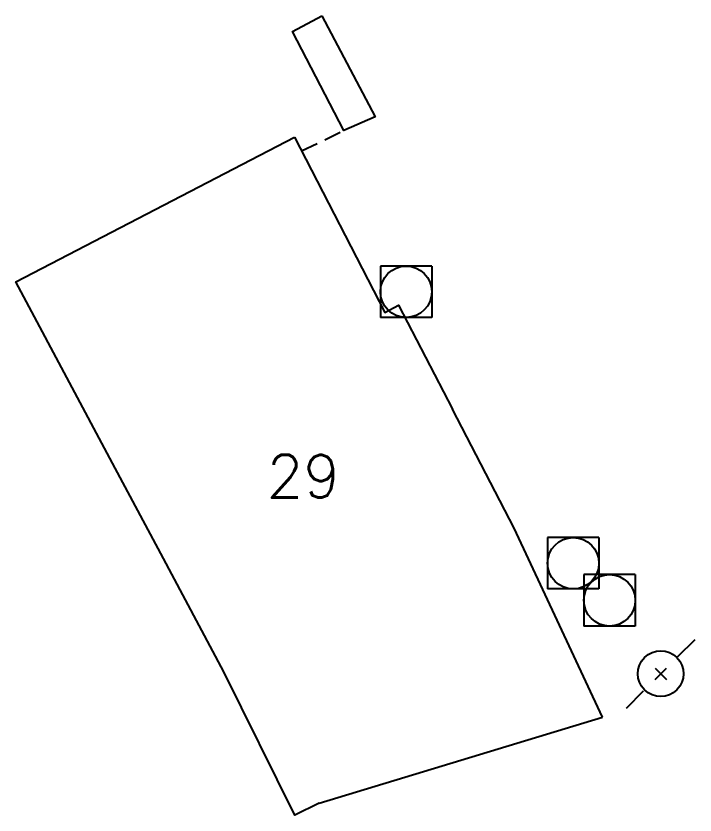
# Model space of a CAD drawing. Header units: millimetres. Extents: x 155999 to 157000, y 121000 to 121826.
# Drawn here: x 156498.81 to 156518.62, y 121516.79 to 121540.09 of the extents above; entities that cross this region are included whole.
import ezdxf
from ezdxf.enums import TextEntityAlignment as Align

# ---------------------------------------------------------------- set-up
doc = ezdxf.new("R2010")
doc.units = ezdxf.units.MM
doc.linetypes.add('DASHED', pattern=[0.75, 0.5, -0.25])
doc.layers.get('0').update_dxf_attribs({"linetype": 'CONTINUOUS'})
for name, color, linetype in [('W0101', 7, 'CONTINUOUS'), ('W0105', 7, 'CONTINUOUS'), ('W0112', 1, 'DASHED'), ('W0420', 7, 'CONTINUOUS'), ('W0473', 7, 'CONTINUOUS'), ('W0991', 7, 'CONTINUOUS'), ('W1102', 7, 'CONTINUOUS')]:
    doc.layers.add(name, color=color, linetype=linetype)
doc.styles.get("Standard").update_dxf_attribs({"font": 'romans.shx', "width": 0.85})

# ---------------------------------------------------------------- blocks, each defined once
blk = doc.blocks.new('T420')
for p, q in [((0.75, 0.75), (-0.75, 0.75)), ((-0.75, 0.75), (-0.75, -0.75)), ((0.75, 0.75), (0.75, -0.75)), ((0.75, -0.75), (-0.75, -0.75))]:
    blk.add_line(p, q)
blk.add_ellipse((0, 0), major_axis=(-0.53, 0.53), ratio=1, start_param=3.926991, end_param=10.210176)
blk = doc.blocks.new('T473')
for p, q in [((0.500001, 0.500001), (1.000002, 1.000002)), ((-0.166667, 0.166667), (0.166667, -0.166667)), ((-0.166667, -0.166667), (0.166667, 0.166667)), ((-1.000002, -1.000002), (-0.500001, -0.500001))]:
    blk.add_line(p, q)
blk.add_ellipse((0, 0), major_axis=(0.471405, 0.471405), ratio=1, start_param=5.497787144, end_param=11.780972451)

msp = doc.modelspace()

# ---------------------------------------------------------------- linework, layer by layer
at = {"layer": 'W0101'}
for points in [[(156503.03, 121524.414), (156501.625, 121527.051), (156499.04, 121531.901), (156498.806, 121532.339), (156506.935, 121536.556)], [(156506.935, 121536.556), (156509.565, 121531.448), (156509.968, 121531.664), (156511.544, 121528.625)], [(156515.916, 121519.647), (156513.34, 121525.161), (156511.544, 121528.625)], [(156507.655, 121517.138), (156506.936, 121516.793), (156504.866, 121520.969), (156503.03, 121524.414)]]:
    msp.add_lwpolyline(points, dxfattribs=at)
at = {"layer": 'W0105'}
msp.add_lwpolyline([(156507.731, 121540.092), (156509.286, 121537.15), (156508.368, 121536.749), (156506.877, 121539.643)], close=True, dxfattribs=at)
at = {"layer": 'W0112'}
msp.add_lwpolyline([(156507.139, 121536.16), (156508.368, 121536.749)], dxfattribs=at)
at = {"layer": 'W1102'}
msp.add_lwpolyline([(156507.655, 121517.138), (156515.916, 121519.647)], dxfattribs=at)

# ---------------------------------------------------------------- block references
at = {"layer": 'W0420'}
for p in [(156510.185, 121532.051), (156515.061, 121524.134), (156516.122, 121523.053)]:
    msp.add_blockref('T420', p, dxfattribs=at)
at = {"layer": 'W0473'}
msp.add_blockref('T473', (156517.615, 121520.913), dxfattribs=at)

# ---------------------------------------------------------------- texts
at = {"layer": 'W0991'}
msp.add_text('29', height=1.25, dxfattribs=at).set_placement((156507.19, 121526.674), align=Align.MIDDLE_CENTER)

doc.saveas('drawing.dxf')
